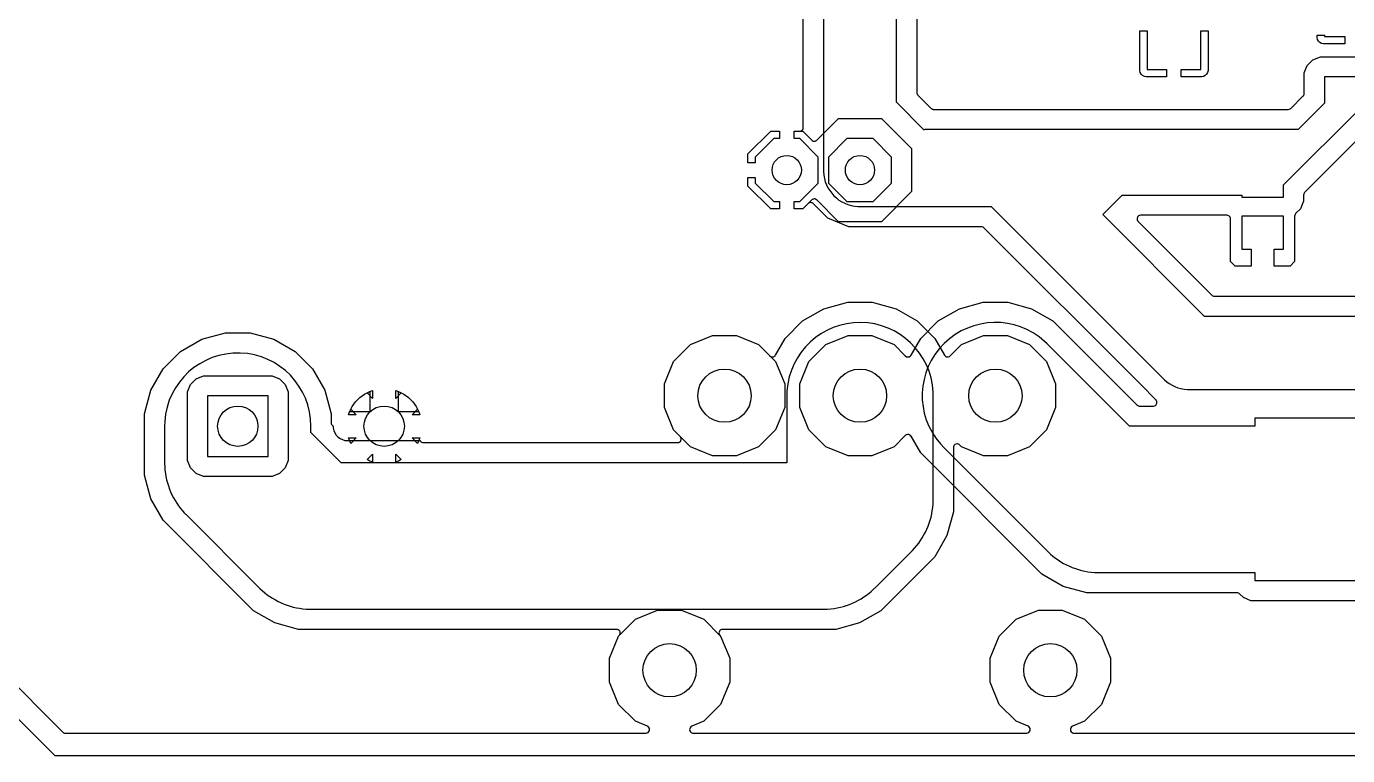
# Model space of a CAD drawing. Header units: millimetres. Extents: x 0 to 160, y -1 to 70.
# Drawn here: x 54.9 to 100.74, y -1.27 to 24.03 of the extents above; entities that cross this region are included whole.
import ezdxf

# ---------------------------------------------------------------- set-up
doc = ezdxf.new("R2010")
doc.units = ezdxf.units.MM

msp = doc.modelspace()

# ---------------------------------------------------------------- linework, layer by layer
at = {"layer": '16_copper'}
for points in [[(83.078, 17.258), (82.324, 18.011), (82.32, 18.014), (82.316, 18.018, 0.111437), (82.267, 18.044), (82.26, 18.045), (82.252, 18.047, 0.00428), (82.25, 18.047), (82.241, 18.047), (82.235, 18.048), (82.235, 18.048, 0.133047), (82.171, 18.031), (82.17, 18.03), (82.169, 18.03, 0.055545), (82.146, 18.013), (82.146, 18.012), (82.145, 18.011), (81.838, 17.704), (81.534, 17.704), (81.534, 17.958), (81.732, 17.958), (82.372, 18.598), (82.372, 19.502), (81.732, 20.142), (81.534, 20.142), (81.534, 20.396), (81.838, 20.396), (82.145, 20.089), (82.155, 20.081), (82.165, 20.073, 0.284788), (82.299, 20.069), (82.3, 20.07), (82.301, 20.07), (82.323, 20.087), (82.324, 20.088), (82.324, 20.089), (83.078, 20.842), (84.562, 20.842), (85.612, 19.792), (85.612, 18.308), (84.562, 17.258)], [(82.582, 3.811, 0.178596), (84.224, 4.439), (84.241, 4.455), (84.27, 4.481), (84.327, 4.536), (84.346, 4.554), (85.616, 5.824), (85.638, 5.847, 0.178595), (86.354, 7.452), (86.355, 7.476), (86.358, 7.515), (86.359, 7.594), (86.36, 7.62), (86.36, 11.22), (86.357, 11.346, 0.943796), (81.286, 11.388), (81.28, 11.22), (81.28, 8.89), (65.822, 8.89), (64.77, 9.942), (64.77, 10.16, 0.967523), (59.696, 10.328), (59.69, 10.16), (59.69, 8.89), (59.691, 8.858, 0.178596), (60.319, 7.216), (60.336, 7.199), (60.361, 7.17), (60.416, 7.113), (60.434, 7.094), (62.974, 4.554), (62.997, 4.532, 0.178595), (64.602, 3.816), (64.626, 3.815), (64.665, 3.812), (64.744, 3.811), (64.77, 3.81), (82.55, 3.81)]]:
    msp.add_lwpolyline(points, format="xyb", close=True, dxfattribs=at)
for points in [[(79.934, 19.304), (79.934, 19.608), (80.722, 20.396), (81.026, 20.396), (81.026, 20.142), (80.828, 20.142), (80.188, 19.502), (80.188, 19.304)], [(84.912, 18.598), (84.912, 19.502), (84.272, 20.142), (83.368, 20.142), (82.728, 19.502), (82.728, 18.598), (83.368, 17.958), (84.272, 17.958)], [(80.722, 17.704), (79.934, 18.492), (79.934, 18.796), (80.188, 18.796), (80.188, 18.598), (80.828, 17.958), (81.026, 17.958), (81.026, 17.704)], [(66.101, 10.66), (66.102, 10.661), (66.195, 10.843), (66.315, 11.009), (66.461, 11.155), (66.627, 11.275), (66.809, 11.368), (66.81, 11.369), (66.81, 10.66)], [(67.81, 10.66), (67.81, 11.369), (67.811, 11.368), (67.993, 11.275), (68.159, 11.155), (68.305, 11.009), (68.425, 10.843), (68.518, 10.661), (68.519, 10.66)]]:
    msp.add_lwpolyline(points, close=True, dxfattribs=at)
msp.add_lwpolyline([(54.016, 1.692), (56.164, -0.457), (56.169, -0.46), (56.172, -0.464, 0.11143), (56.222, -0.49), (56.229, -0.491), (56.239, -0.493), (56.248, -0.493), (56.254, -0.494), (76.394, -0.494), (76.397, -0.493), (76.4, -0.494, 0.699475), (76.471, -0.266), (76.463, -0.262), (76.452, -0.254), (76.447, -0.252), (76.442, -0.249), (76.033, -0.08), (75.445, 0.508), (75.127, 1.275), (75.127, 2.105), (75.445, 2.872), (75.466, 2.893, 0.596406), (75.402, 3.107), (75.394, 3.109), (75.383, 3.109), (75.376, 3.11), (64.343, 3.11), (63.519, 3.331), (62.781, 3.757), (59.637, 6.901), (59.211, 7.639), (58.99, 8.463), (58.99, 10.587), (59.211, 11.411), (59.637, 12.149), (60.241, 12.753), (60.979, 13.179), (61.803, 13.4), (62.657, 13.4), (63.481, 13.179), (64.219, 12.753), (64.823, 12.149), (65.249, 11.411), (65.47, 10.587), (65.47, 10.285), (65.471, 10.279), (65.47, 10.274, 0.11143), (65.487, 10.221), (65.492, 10.215), (65.497, 10.206), (65.503, 10.2), (65.507, 10.195), (65.54, 10.162), (65.543, 10.107, 0.38336), (66.04, 9.66), (68.558, 9.66), (68.56, 9.656), (68.564, 9.648, 0.002747), (68.57, 9.64), (68.576, 9.633), (68.582, 9.626, 0.130479), (68.639, 9.594), (68.646, 9.593), (68.657, 9.591), (68.665, 9.591), (68.671, 9.59), (77.491, 9.59), (77.498, 9.591), (77.504, 9.591, 0.562221), (77.597, 9.786), (77.592, 9.794), (77.585, 9.801), (77.581, 9.807), (77.35, 10.038), (77.032, 10.805), (77.032, 11.635), (77.35, 12.402), (77.938, 12.99), (78.705, 13.307), (79.535, 13.307), (80.302, 12.99), (80.691, 12.601), (80.693, 12.6), (80.693, 12.599, 0.409207), (80.871, 12.601), (80.876, 12.607), (80.887, 12.621), (80.889, 12.624), (80.891, 12.627), (81.227, 13.209), (81.831, 13.813), (82.569, 14.239), (83.393, 14.46), (84.247, 14.46), (85.071, 14.239), (85.809, 13.813), (86.413, 13.209), (86.749, 12.627), (86.75, 12.626), (86.75, 12.625, 0.409213), (86.923, 12.581), (86.929, 12.585), (86.943, 12.596), (86.946, 12.599), (86.949, 12.601), (87.338, 12.99), (88.105, 13.307), (88.935, 13.307), (89.702, 12.99), (90.29, 12.402), (90.607, 11.635), (90.607, 10.805), (90.29, 10.038), (89.702, 9.45), (88.935, 9.133), (88.105, 9.133), (87.338, 9.45), (87.277, 9.511), (87.272, 9.515), (87.267, 9.52, 0.562197), (87.063, 9.447), (87.061, 9.439), (87.061, 9.428), (87.06, 9.421), (87.06, 7.193), (86.839, 6.369), (86.413, 5.631), (84.539, 3.757), (83.801, 3.331), (82.977, 3.11), (79.054, 3.11), (79.047, 3.109), (79.041, 3.109, 0.529058), (78.942, 2.925), (78.944, 2.919), (78.948, 2.914), (78.953, 2.906), (78.96, 2.899), (78.964, 2.893), (78.985, 2.872), (79.302, 2.105), (79.302, 1.275), (78.985, 0.508), (78.397, -0.08), (77.988, -0.249), (77.985, -0.251), (77.982, -0.252, 0.699462), (78.004, -0.49), (78.012, -0.491), (78.025, -0.493), (78.031, -0.493), (78.036, -0.494), (89.604, -0.494), (89.607, -0.493), (89.61, -0.494, 0.699475), (89.681, -0.266), (89.673, -0.262), (89.662, -0.254), (89.657, -0.252), (89.652, -0.249), (89.243, -0.08), (88.655, 0.508), (88.338, 1.275), (88.338, 2.105), (88.655, 2.872), (89.243, 3.46), (90.01, 3.777), (90.84, 3.777), (91.607, 3.46), (92.195, 2.872), (92.512, 2.105), (92.512, 1.275), (92.195, 0.508), (91.607, -0.08), (91.198, -0.249), (91.195, -0.251), (91.192, -0.252, 0.699462), (91.214, -0.49), (91.222, -0.491), (91.235, -0.493), (91.241, -0.493), (91.246, -0.494), (154.566, -0.494)], format="xyb", dxfattribs=at)
at = {"layer": '1_copper'}
for points in [[(103.359, 4.104), (97.381, 4.104), (97.123, 4.211), (96.991, 4.343), (96.987, 4.346), (96.983, 4.35, 0.11143), (96.934, 4.376), (96.926, 4.377), (96.917, 4.379), (96.908, 4.379), (96.901, 4.38), (91.693, 4.38), (90.869, 4.601), (90.131, 5.027), (85.927, 9.231), (85.591, 9.813), (85.59, 9.814), (85.59, 9.815, 0.409209), (85.417, 9.859), (85.411, 9.855), (85.397, 9.844), (85.394, 9.841), (85.391, 9.839), (85.002, 9.45), (84.235, 9.133), (83.405, 9.133), (82.638, 9.45), (82.05, 10.038), (81.733, 10.805), (81.733, 11.635), (82.05, 12.402), (82.638, 12.99), (83.405, 13.307), (84.235, 13.307), (85.002, 12.99), (85.391, 12.601), (85.393, 12.6), (85.393, 12.599, 0.409207), (85.571, 12.601), (85.576, 12.607), (85.587, 12.621), (85.589, 12.624), (85.591, 12.627), (85.927, 13.209), (86.531, 13.813), (87.269, 14.239), (88.093, 14.46), (88.947, 14.46), (89.771, 14.239), (90.509, 13.813), (93.425, 10.897), (93.429, 10.894), (93.433, 10.89, 0.11143), (93.482, 10.864), (93.49, 10.863), (93.5, 10.861), (93.508, 10.861), (93.515, 10.86), (93.997, 10.86), (94.004, 10.861), (94.01, 10.861, 0.562221), (94.103, 11.056), (94.099, 11.064), (94.092, 11.071), (94.087, 11.077), (93.562, 11.602), (88.121, 17.043), (88.117, 17.046), (88.113, 17.05, 0.11143), (88.064, 17.076), (88.056, 17.077), (88.047, 17.079), (88.038, 17.079), (88.031, 17.08), (83.428, 17.08), (82.704, 17.38), (82.199, 17.885), (82.195, 17.888), (82.192, 17.891), (82.187, 17.895), (82.179, 17.902, 0.004281), (82.177, 17.903), (82.169, 17.906), (82.169, 17.907), (82.167, 17.908), (82.165, 17.909), (82.153, 17.914, 0.172423), (82.068, 17.916), (82.057, 17.91), (82.054, 17.909), (82.053, 17.909), (82.053, 17.909), (82.045, 17.905), (82.044, 17.905), (82.043, 17.904), (82.034, 17.897), (82.029, 17.894), (82.026, 17.891), (82.021, 17.887), (82.02, 17.886), (82.019, 17.885), (81.838, 17.704), (81.534, 17.704), (81.534, 17.958), (81.732, 17.958), (82.372, 18.598), (82.372, 19.502), (81.732, 20.142), (81.534, 20.142), (81.534, 20.396), (81.723, 20.396), (81.736, 20.398), (81.749, 20.399, 0.284783), (81.846, 20.491), (81.846, 20.492), (81.846, 20.493), (81.85, 20.521), (81.85, 20.522), (81.85, 20.523), (81.85, 29.602)], [(82.55, 29.21), (82.55, 19.05), (82.551, 19.023), (82.551, 18.996, 0.385926), (83.75, 17.782), (83.772, 17.781, 0.005348), (83.799, 17.781), (83.82, 17.78), (88.374, 17.78), (94.352, 11.802), (94.365, 11.789), (94.378, 11.776, 0.177209), (95.18, 11.432), (95.216, 11.431), (95.233, 11.43), (95.24, 11.43), (95.25, 11.43), (103.6, 11.43)], [(85.79, 28.341), (85.79, 21.743), (85.791, 21.737), (85.79, 21.732, 0.111436), (85.807, 21.679), (85.812, 21.673), (85.817, 21.664), (85.823, 21.658), (85.827, 21.653), (86.29, 21.19), (86.295, 21.186), (86.298, 21.182, 0.11143), (86.348, 21.157), (86.355, 21.156), (86.365, 21.153), (86.374, 21.153), (86.38, 21.152), (98.678, 21.152), (98.683, 21.153), (98.689, 21.153, 0.111436), (98.742, 21.17), (98.748, 21.174), (98.756, 21.18), (98.762, 21.186), (98.768, 21.19), (99.198, 21.62), (99.201, 21.624), (99.205, 21.628, 0.11143), (99.231, 21.677), (99.232, 21.684), (99.234, 21.694), (99.234, 21.703), (99.235, 21.71), (99.235, 22.418), (99.341, 22.675), (99.538, 22.872), (99.796, 22.979), (101.934, 22.979)], [(101.616, 20.644), (99.252, 18.28), (99.249, 18.276), (99.245, 18.272, 0.11143), (99.219, 18.223), (99.218, 18.215), (99.216, 18.205), (99.216, 18.197), (99.215, 18.19), (99.215, 17.966), (99.108, 17.708), (98.938, 17.539), (98.935, 17.534), (98.931, 17.531, 0.11143), (98.905, 17.481), (98.905, 17.474), (98.902, 17.464), (98.902, 17.455), (98.901, 17.449), (98.901, 15.875), (98.743, 15.716), (98.19, 15.716), (98.19, 16.305), (98.515, 16.305), (98.515, 17.455), (97.065, 17.455), (97.065, 16.305), (97.39, 16.305), (97.39, 15.716), (96.837, 15.716), (96.679, 15.875), (96.679, 17.353), (96.677, 17.366), (96.676, 17.379, 0.284783), (96.584, 17.476), (96.583, 17.476), (96.582, 17.476), (96.554, 17.48), (96.553, 17.48), (96.552, 17.48), (93.563, 17.48), (93.556, 17.479), (93.55, 17.479, 0.562221), (93.457, 17.284), (93.461, 17.276), (93.468, 17.269), (93.473, 17.263), (96.029, 14.707), (96.033, 14.704), (96.037, 14.7, 0.11143), (96.086, 14.674), (96.094, 14.673), (96.103, 14.671), (96.112, 14.671), (96.119, 14.67), (104.518, 14.67)], [(54.016, 1.692), (56.164, -0.457), (56.169, -0.46), (56.172, -0.464, 0.11143), (56.222, -0.49), (56.229, -0.491), (56.239, -0.493), (56.248, -0.493), (56.254, -0.494), (76.394, -0.494), (76.397, -0.493), (76.4, -0.494, 0.699475), (76.471, -0.266), (76.463, -0.262), (76.452, -0.254), (76.447, -0.252), (76.442, -0.249), (76.033, -0.08), (75.445, 0.508), (75.127, 1.275), (75.127, 2.105), (75.445, 2.872), (76.033, 3.46), (76.8, 3.777), (77.63, 3.777), (78.397, 3.46), (78.985, 2.872), (79.302, 2.105), (79.302, 1.275), (78.985, 0.508), (78.397, -0.08), (77.988, -0.249), (77.985, -0.251), (77.982, -0.252, 0.699462), (78.004, -0.49), (78.012, -0.491), (78.025, -0.493), (78.031, -0.493), (78.036, -0.494), (89.604, -0.494), (89.607, -0.493), (89.61, -0.494, 0.699475), (89.681, -0.266), (89.673, -0.262), (89.662, -0.254), (89.657, -0.252), (89.652, -0.249), (89.243, -0.08), (88.655, 0.508), (88.338, 1.275), (88.338, 2.105), (88.655, 2.872), (89.243, 3.46), (90.01, 3.777), (90.84, 3.777), (91.607, 3.46), (92.195, 2.872), (92.512, 2.105), (92.512, 1.275), (92.195, 0.508), (91.607, -0.08), (91.198, -0.249), (91.195, -0.251), (91.192, -0.252, 0.699462), (91.214, -0.49), (91.222, -0.491), (91.235, -0.493), (91.241, -0.493), (91.246, -0.494), (154.566, -0.494)]]:
    msp.add_lwpolyline(points, format="xyb", dxfattribs=at)
for points in [[(101.795, 22.279), (99.935, 22.279), (99.935, 21.381), (99.949, 21.381), (99.02, 20.453), (86.079, 20.453), (86.075, 20.452), (86.071, 20.452), (86.05, 20.451), (86.04, 20.45), (85.09, 21.4), (85.09, 28.684)], [(104.126, 13.97), (95.776, 13.97), (92.242, 17.504), (92.917, 18.18), (97.065, 18.18), (97.065, 18.105), (98.515, 18.105), (98.515, 18.533), (101.219, 21.236)]]:
    msp.add_lwpolyline(points, dxfattribs=at)
for points in [[(93.751, 22.281), (93.687, 22.299), (93.629, 22.332), (93.582, 22.379), (93.548, 22.437), (93.531, 22.502), (93.531, 23.876), (93.785, 23.876), (93.785, 22.535), (94.461, 22.535), (94.461, 22.281)], [(94.969, 22.281), (94.969, 22.535), (95.645, 22.535), (95.645, 23.876), (95.899, 23.876), (95.899, 22.502), (95.882, 22.437), (95.848, 22.379), (95.801, 22.332), (95.743, 22.299), (95.679, 22.281)], [(99.901, 23.427), (99.837, 23.444), (99.779, 23.478), (99.732, 23.525), (99.698, 23.583), (99.681, 23.648), (99.681, 23.73), (99.935, 23.73), (99.935, 23.681), (100.641, 23.681), (100.641, 23.427)], [(79.934, 19.304), (79.934, 19.608), (80.722, 20.396), (81.026, 20.396), (81.026, 20.142), (80.828, 20.142), (80.188, 19.502), (80.188, 19.304)], [(80.722, 17.704), (79.934, 18.492), (79.934, 18.796), (80.188, 18.796), (80.188, 18.598), (80.828, 17.958), (81.026, 17.958), (81.026, 17.704)], [(78.705, 9.133), (77.938, 9.45), (77.35, 10.038), (77.032, 10.805), (77.032, 11.635), (77.35, 12.402), (77.938, 12.99), (78.705, 13.307), (79.535, 13.307), (80.302, 12.99), (80.89, 12.402), (81.207, 11.635), (81.207, 10.805), (80.89, 10.038), (80.302, 9.45), (79.535, 9.133)], [(61.041, 8.41), (60.783, 8.517), (60.587, 8.713), (60.48, 8.971), (60.48, 11.349), (60.587, 11.607), (60.783, 11.803), (61.041, 11.91), (63.419, 11.91), (63.677, 11.803), (63.873, 11.607), (63.98, 11.349), (63.98, 8.971), (63.873, 8.713), (63.677, 8.517), (63.419, 8.41)], [(63.28, 11.21), (61.18, 11.21), (61.18, 9.11), (63.28, 9.11)], [(66.715, 11.32), (66.809, 11.368), (66.91, 11.401), (66.91, 11.126)], [(67.71, 11.401), (67.811, 11.368), (67.905, 11.32), (67.71, 11.126)], [(66.069, 10.56), (66.102, 10.661), (66.15, 10.755), (66.344, 10.56)], [(68.276, 10.56), (68.47, 10.755), (68.518, 10.661), (68.551, 10.56)], [(66.102, 9.659), (66.069, 9.76), (66.344, 9.76), (66.15, 9.565)], [(68.276, 9.76), (68.551, 9.76), (68.518, 9.659), (68.47, 9.565)], [(66.809, 8.952), (66.715, 9), (66.91, 9.194), (66.91, 8.919)], [(67.71, 9.194), (67.905, 9), (67.811, 8.952), (67.71, 8.919)]]:
    msp.add_lwpolyline(points, close=True, dxfattribs=at)
msp.add_lwpolyline([(103.22, 10.436), (97.52, 10.436), (97.52, 10.16), (93.172, 10.16), (90.316, 13.016), (90.225, 13.103, 0.943796), (86.609, 9.546), (86.724, 9.424), (90.324, 5.824), (90.347, 5.802, 0.178595), (91.952, 5.086), (91.976, 5.085), (92.015, 5.082), (92.094, 5.081), (92.12, 5.08), (97.52, 5.08), (97.52, 4.804), (103.22, 4.804)], format="xyb", close=True, dxfattribs=at)
at = {"layer": 'drills_PTH'}
for centre, radius in [((81.28, 19.05), 0.508), ((83.82, 19.05), 0.508), ((79.12, 11.22), 0.925), ((83.82, 11.22), 0.925), ((88.52, 11.22), 0.925), ((62.23, 10.16), 0.7), ((67.31, 10.16), 0.7), ((77.215, 1.69), 0.925), ((90.425, 1.69), 0.925)]:
    msp.add_circle(centre, radius, dxfattribs=at)
at = {"layer": 'outline'}
msp.add_lwpolyline([(53.34, 1.27), (55.88, -1.27), (154.94, -1.27)], dxfattribs=at)

doc.saveas('drawing.dxf')
